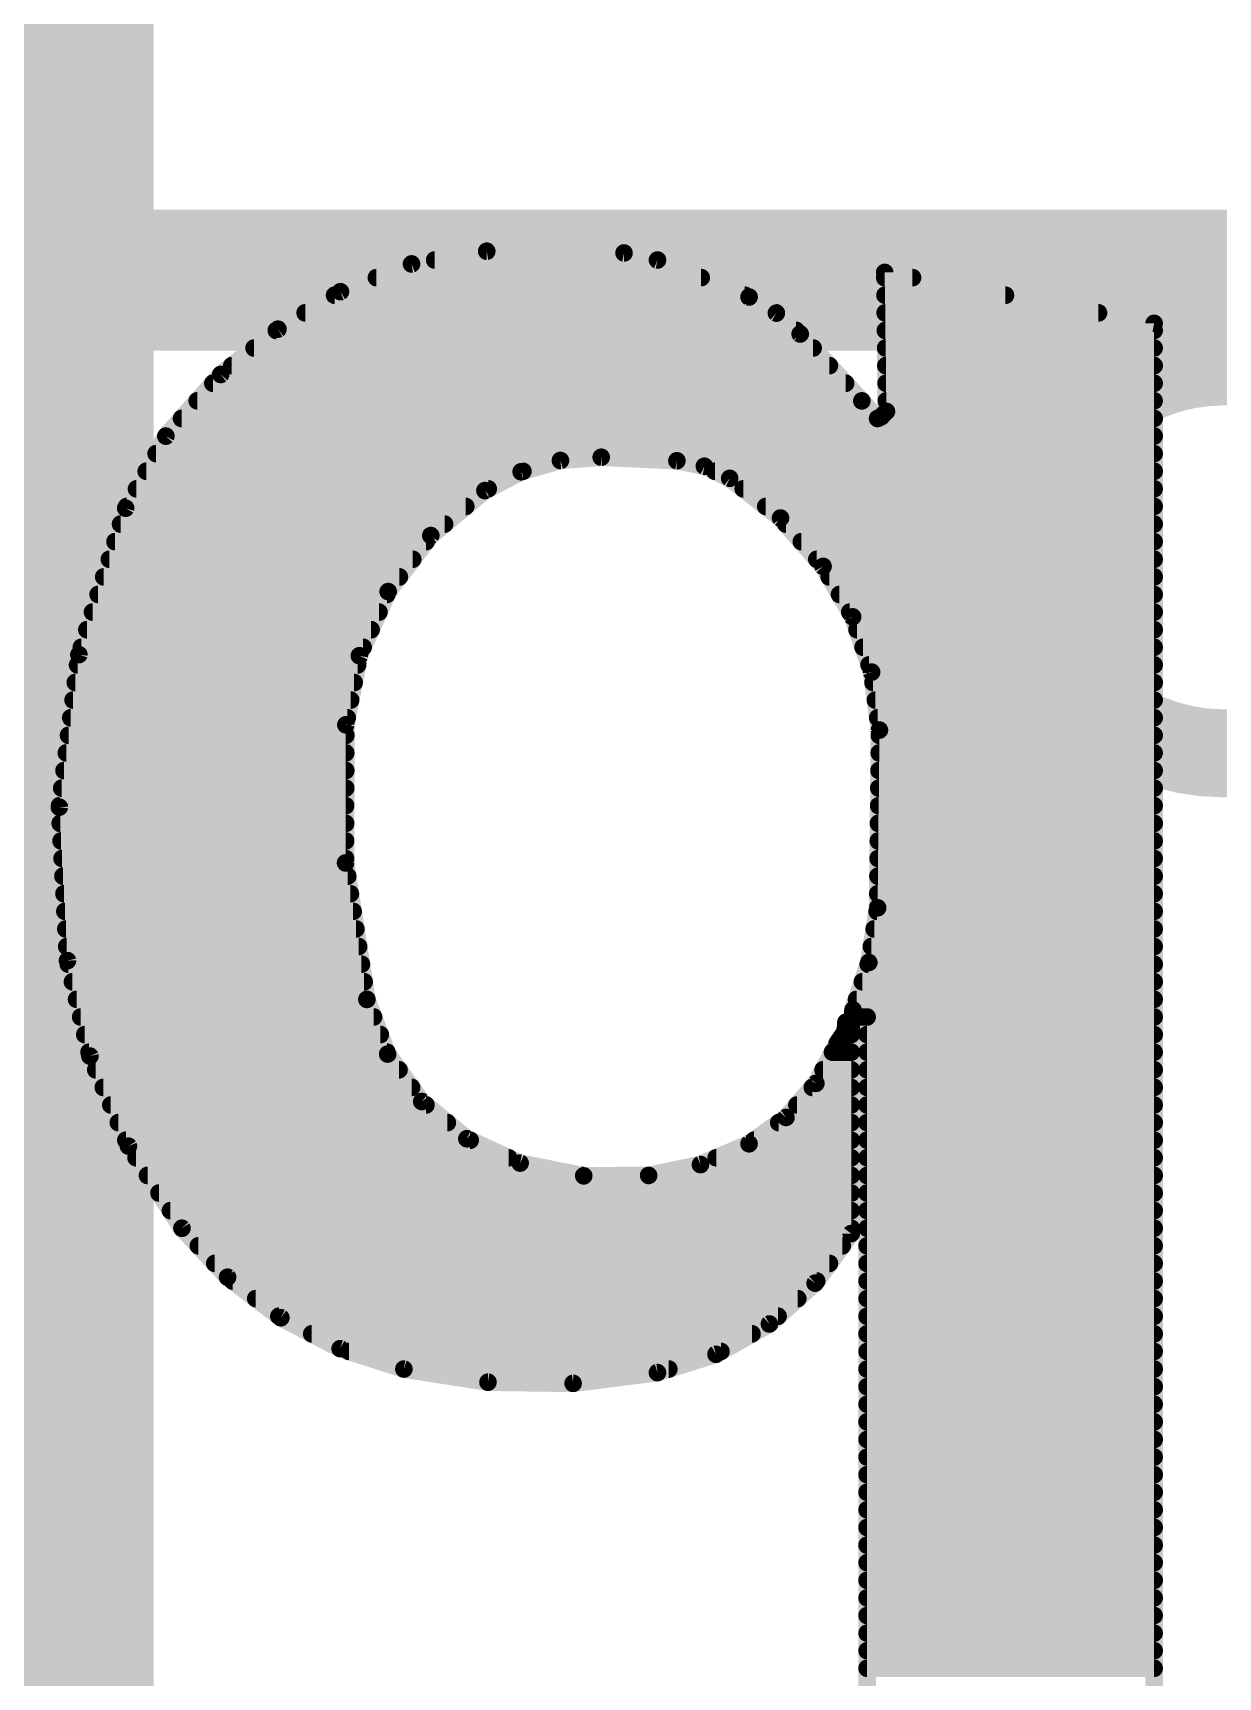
# Model space of a CAD drawing. Extents: x -9 to 98, y -32 to 31.
# Drawn here: x 19.968 to 21.677, y 3.924 to 6.297 of the extents above; entities that cross this region are included whole.
import ezdxf

# ---------------------------------------------------------------- set-up
doc = ezdxf.new("R2010")
doc.units = 0
for name, color, linetype in [('16', 132, 'CONTINUOUS'), ('21', 41, 'CONTINUOUS'), ('22', 40, 'CONTINUOUS'), ('51', 53, 'CONTINUOUS')]:
    doc.layers.add(name, color=color, linetype=linetype)

msp = doc.modelspace()

# ---------------------------------------------------------------- linework, layer by layer
at = {"layer": '16', "const_width": 1.27}
msp.add_lwpolyline([(19.5072, 2.54), (19.5072, 16.3322)], dxfattribs=at)
at = {"layer": '21', "const_width": 0.2032}
msp.add_lwpolyline([(17.935, 5.94), (24.935, 5.94)], dxfattribs=at)
at = {"layer": '22', "const_width": 0.0254}
for points in [[(20.6223, 5.9817), (20.5138, 5.9633)], [(20.5473, 5.969), (20.8686, 5.969)], [(20.8204, 5.9792), (20.6223, 5.9817)], [(20.8686, 5.969), (20.8204, 5.9792)], [(21.0007, 5.9157), (20.8686, 5.969)], [(20.5138, 5.9633), (20.4114, 5.9233)], [(20.4633, 5.9436), (20.9316, 5.9436)], [(21.1963, 5.9512), (21.1988, 5.7506)], [(21.5849, 5.8776), (21.1963, 5.9512)], [(21.1964, 5.9436), (21.2364, 5.9436)], [(20.4114, 5.9233), (20.3212, 5.8692)], [(20.4029, 5.9182), (20.9945, 5.9182)], [(21.04, 5.8924), (21.0007, 5.9157)], [(21.1967, 5.9182), (21.3705, 5.9182)], [(20.3605, 5.8928), (21.0395, 5.8928)], [(21.0744, 5.8623), (21.04, 5.8924)], [(21.197, 5.8928), (21.5046, 5.8928)], [(21.5849, 3.8202), (21.5849, 5.8776)], [(20.3212, 5.8692), (20.2387, 5.8039)], [(20.3189, 5.8674), (21.0686, 5.8674)], [(21.1633, 5.7658), (21.0744, 5.8623)], [(21.1973, 5.8674), (21.5849, 5.8674)], [(20.2868, 5.842), (21.0931, 5.842)], [(21.1977, 5.842), (21.5849, 5.842)], [(20.2387, 5.8039), (20.1596, 5.7149)], [(20.2547, 5.8166), (21.1165, 5.8166)], [(21.198, 5.8166), (21.5849, 5.8166)], [(20.2274, 5.7912), (21.1399, 5.7912)], [(21.1983, 5.7912), (21.5849, 5.7912)], [(20.2048, 5.7658), (21.1633, 5.7658)], [(21.1861, 5.7404), (21.1633, 5.7658)], [(21.1986, 5.7658), (21.5849, 5.7658)], [(20.1822, 5.7404), (21.1861, 5.7404)], [(21.1912, 5.7429), (21.1861, 5.7404)], [(21.1861, 5.7404), (21.5849, 5.7404)], [(21.1988, 5.7506), (21.1912, 5.7429)], [(20.1596, 5.7149), (20.1016, 5.6109)], [(20.1597, 5.715), (21.5849, 5.715)], [(20.1455, 5.6896), (21.5849, 5.6896)], [(20.7287, 5.6798), (20.7874, 5.6845)], [(20.7874, 5.6845), (20.8966, 5.6794)], [(20.1313, 5.6642), (20.6745, 5.6642)], [(20.6197, 5.6363), (20.672, 5.6635)], [(20.672, 5.6635), (20.7287, 5.6798)], [(20.8966, 5.6794), (20.9363, 5.6715)], [(20.9363, 5.6715), (20.9728, 5.654)], [(20.9515, 5.6642), (21.5849, 5.6642)], [(20.1172, 5.6388), (20.6245, 5.6388)], [(20.5416, 5.5714), (20.6197, 5.6363)], [(20.9728, 5.654), (21.046, 5.5968)], [(20.9923, 5.6388), (21.5849, 5.6388)], [(20.1016, 5.6109), (20.0342, 5.3996)], [(20.103, 5.6134), (20.5921, 5.6134)], [(21.0248, 5.6134), (21.5849, 5.6134)], [(20.0943, 5.588), (20.5615, 5.588)], [(21.046, 5.5968), (21.1074, 5.527)], [(21.0538, 5.588), (21.5849, 5.588)], [(20.0862, 5.5626), (20.5349, 5.5626)], [(20.4802, 5.4906), (20.5416, 5.5714)], [(21.0761, 5.5626), (21.5849, 5.5626)], [(20.0781, 5.5372), (20.5156, 5.5372)], [(21.0984, 5.5372), (21.5849, 5.5372)], [(21.1074, 5.527), (21.15, 5.4542)], [(20.07, 5.5118), (20.4963, 5.5118)], [(21.1163, 5.5118), (21.5849, 5.5118)], [(20.0619, 5.4864), (20.4783, 5.4864)], [(20.4386, 5.398), (20.4802, 5.4906)], [(21.1311, 5.4864), (21.5849, 5.4864)], [(20.0538, 5.461), (20.4669, 5.461)], [(21.146, 5.461), (21.5849, 5.461)], [(21.15, 5.4542), (21.1774, 5.3744)], [(20.0457, 5.4356), (20.4555, 5.4356)], [(21.1564, 5.4356), (21.5849, 5.4356)], [(20.0342, 5.3996), (20.0059, 5.1796)], [(20.0376, 5.4102), (20.4441, 5.4102)], [(20.4191, 5.2984), (20.4386, 5.398)], [(21.1651, 5.4102), (21.5849, 5.4102)], [(20.0323, 5.3848), (20.4361, 5.3848)], [(21.1738, 5.3848), (21.5849, 5.3848)], [(21.1774, 5.3744), (21.1887, 5.2908)], [(20.029, 5.3594), (20.4311, 5.3594)], [(21.1795, 5.3594), (21.5849, 5.3594)], [(20.0258, 5.334), (20.4261, 5.334)], [(21.1829, 5.334), (21.5849, 5.334)], [(20.0225, 5.3086), (20.4211, 5.3086)], [(21.1863, 5.3086), (21.5849, 5.3086)], [(20.0192, 5.2832), (20.4191, 5.2832)], [(20.4188, 5.0991), (20.4191, 5.2984)], [(21.1887, 5.2908), (21.1861, 5.0343)], [(21.1886, 5.2832), (21.5849, 5.2832)], [(20.016, 5.2578), (20.419, 5.2578)], [(21.1884, 5.2578), (21.5849, 5.2578)], [(20.0127, 5.2324), (20.419, 5.2324)], [(21.1881, 5.2324), (21.5849, 5.2324)], [(20.0094, 5.207), (20.4189, 5.207)], [(21.1879, 5.207), (21.5849, 5.207)], [(20.0059, 5.1796), (20.0177, 4.9581)], [(20.0062, 5.1816), (20.4189, 5.1816)], [(21.1876, 5.1816), (21.5849, 5.1816)], [(20.0072, 5.1562), (20.4189, 5.1562)], [(21.1873, 5.1562), (21.5849, 5.1562)], [(20.0085, 5.1308), (20.4188, 5.1308)], [(21.1871, 5.1308), (21.5849, 5.1308)], [(20.0099, 5.1054), (20.4188, 5.1054)], [(20.4495, 4.9022), (20.4188, 5.0991)], [(21.1868, 5.1054), (21.5849, 5.1054)], [(20.0112, 5.08), (20.4218, 5.08)], [(21.1866, 5.08), (21.5849, 5.08)], [(20.0126, 5.0546), (20.4257, 5.0546)], [(21.1863, 5.0546), (21.5849, 5.0546)], [(20.0139, 5.0292), (20.4297, 5.0292)], [(21.1861, 5.0343), (21.1734, 4.9555)], [(21.1853, 5.0292), (21.5849, 5.0292)], [(20.0153, 5.0038), (20.4336, 5.0038)], [(21.1812, 5.0038), (21.5849, 5.0038)], [(20.0166, 4.9784), (20.4376, 4.9784)], [(21.1771, 4.9784), (21.5849, 4.9784)], [(20.0177, 4.9581), (20.05, 4.8205)], [(20.0189, 4.953), (20.4416, 4.953)], [(21.1734, 4.9555), (21.1506, 4.887)], [(21.1726, 4.953), (21.5849, 4.953)], [(20.0249, 4.9276), (20.4455, 4.9276)], [(21.1641, 4.9276), (21.5849, 4.9276)], [(20.0308, 4.9022), (20.4495, 4.9022)], [(20.4794, 4.8233), (20.4495, 4.9022)], [(21.1557, 4.9022), (21.5849, 4.9022)], [(20.0368, 4.8768), (20.4591, 4.8768)], [(21.1506, 4.887), (21.1501, 4.8833)], [(21.1501, 4.8833), (21.1515, 4.8798)], [(21.1515, 4.8798), (21.1545, 4.8774)], [(21.1545, 4.8774), (21.1582, 4.8768)], [(21.1582, 4.8768), (21.1709, 4.8768)], [(21.1582, 4.8768), (21.5849, 4.8768)], [(21.1709, 4.8768), (21.1709, 3.4468)], [(20.0427, 4.8514), (20.4688, 4.8514)], [(21.1384, 4.8544), (21.1328, 4.8463)], [(21.1363, 4.8514), (21.148, 4.8514)], [(21.1404, 4.8641), (21.1384, 4.8544)], [(21.148, 4.8616), (21.1404, 4.8692)], [(21.1404, 4.8692), (21.1404, 4.8641)], [(21.148, 4.5644), (21.148, 4.8616)], [(21.1709, 4.8514), (21.5849, 4.8514)], [(21.1277, 4.8387), (21.097, 4.781)], [(21.1328, 4.8463), (21.1277, 4.8387)], [(20.0487, 4.826), (20.4784, 4.826)], [(20.05, 4.8205), (20.1056, 4.6904)], [(20.5286, 4.7548), (20.4794, 4.8233)], [(21.121, 4.826), (21.148, 4.826)], [(21.1709, 4.826), (21.5849, 4.826)], [(20.0585, 4.8006), (20.4958, 4.8006)], [(21.097, 4.781), (21.0539, 4.7318)], [(21.1075, 4.8006), (21.148, 4.8006)], [(21.1709, 4.8006), (21.5849, 4.8006)], [(20.0694, 4.7752), (20.514, 4.7752)], [(21.092, 4.7752), (21.148, 4.7752)], [(21.1709, 4.7752), (21.5849, 4.7752)], [(20.0802, 4.7498), (20.5347, 4.7498)], [(20.5938, 4.7011), (20.5286, 4.7548)], [(21.0697, 4.7498), (21.148, 4.7498)], [(21.1709, 4.7498), (21.5849, 4.7498)], [(20.0911, 4.7244), (20.5655, 4.7244)], [(21.0539, 4.7318), (21.0007, 4.6939)], [(21.0435, 4.7244), (21.148, 4.7244)], [(21.1709, 4.7244), (21.5849, 4.7244)], [(20.1019, 4.699), (20.5984, 4.699)], [(20.1056, 4.6904), (20.1828, 4.572)], [(20.6705, 4.666), (20.5938, 4.7011)], [(21.0007, 4.6939), (20.9306, 4.6639)], [(21.0079, 4.699), (21.148, 4.699)], [(21.1709, 4.699), (21.5849, 4.699)], [(20.1166, 4.6736), (20.6539, 4.6736)], [(20.7623, 4.6476), (20.6705, 4.666)], [(20.9306, 4.6639), (20.8559, 4.6482)], [(20.9533, 4.6736), (21.148, 4.6736)], [(21.1709, 4.6736), (21.5849, 4.6736)], [(20.1331, 4.6482), (20.7593, 4.6482)], [(20.8559, 4.6482), (20.7623, 4.6476)], [(20.8559, 4.6482), (21.148, 4.6482)], [(21.1709, 4.6482), (21.5849, 4.6482)], [(20.1497, 4.6228), (21.148, 4.6228)], [(21.1709, 4.6228), (21.5849, 4.6228)], [(20.1662, 4.5974), (21.148, 4.5974)], [(21.1709, 4.5974), (21.5849, 4.5974)], [(20.1828, 4.572), (20.2486, 4.5013)], [(20.1828, 4.572), (21.148, 4.572)], [(21.1709, 4.572), (21.5849, 4.572)], [(20.2064, 4.5466), (21.1351, 4.5466)], [(21.096, 4.4928), (21.148, 4.5644)], [(21.1709, 4.5466), (21.5849, 4.5466)], [(20.2301, 4.5212), (21.1166, 4.5212)], [(21.1709, 4.5212), (21.5849, 4.5212)], [(20.2486, 4.5013), (20.3254, 4.4429)], [(20.2559, 4.4958), (21.0982, 4.4958)], [(21.1709, 4.4958), (21.5849, 4.4958)], [(21.03, 4.4338), (21.096, 4.4928)], [(20.2892, 4.4704), (21.0709, 4.4704)], [(21.1709, 4.4704), (21.5849, 4.4704)], [(20.3226, 4.445), (21.0425, 4.445)], [(20.3254, 4.4429), (20.411, 4.3983)], [(20.9531, 4.3901), (21.03, 4.4338)], [(21.1709, 4.445), (21.5849, 4.445)], [(20.37, 4.4196), (21.0049, 4.4196)], [(21.1709, 4.4196), (21.5849, 4.4196)], [(20.411, 4.3983), (20.5029, 4.3688)], [(20.4236, 4.3942), (20.9602, 4.3942)], [(20.8686, 4.3637), (20.9531, 4.3901)], [(21.1709, 4.3942), (21.5849, 4.3942)], [(20.5029, 4.3688), (20.6242, 4.3499)], [(20.5029, 4.3688), (20.8849, 4.3688)], [(20.7469, 4.3482), (20.8686, 4.3637)], [(21.1709, 4.3688), (21.5849, 4.3688)], [(20.6242, 4.3499), (20.7469, 4.3482)], [(21.1709, 4.3434), (21.5849, 4.3434)], [(21.1709, 4.318), (21.5849, 4.318)], [(21.1709, 4.2926), (21.5849, 4.2926)], [(21.1709, 4.2672), (21.5849, 4.2672)], [(21.1709, 4.2418), (21.5849, 4.2418)], [(21.1709, 4.2164), (21.5849, 4.2164)], [(21.1709, 4.191), (21.5849, 4.191)], [(21.1709, 4.1656), (21.5849, 4.1656)], [(21.1709, 4.1402), (21.5849, 4.1402)], [(21.1709, 4.1148), (21.5849, 4.1148)], [(21.1709, 4.0894), (21.5849, 4.0894)], [(21.1709, 4.064), (21.5849, 4.064)], [(21.1709, 4.0386), (21.5849, 4.0386)], [(21.1709, 4.0132), (21.5849, 4.0132)], [(21.1709, 3.9878), (21.5849, 3.9878)], [(21.1709, 3.9624), (21.5849, 3.9624)], [(21.1709, 3.937), (21.5849, 3.937)]]:
    msp.add_lwpolyline(points, dxfattribs=at)
at = {"layer": '22', "const_width": 0.0127}
for points in [[(20.5473, 5.9754, 1), (20.5473, 5.9627)], [(20.6224, 5.988, 1), (20.6222, 5.9754)], [(20.6234, 5.9754, 1), (20.6212, 5.988)], [(20.8217, 5.9854, 1), (20.8191, 5.973)], [(20.8203, 5.9729, 1), (20.8205, 5.9855)], [(20.871, 5.9749, 1), (20.8662, 5.9631)], [(20.8673, 5.9628, 1), (20.8699, 5.9752)], [(20.8686, 5.9627, 1), (20.8686, 5.9754)], [(20.4633, 5.95, 1), (20.4633, 5.9372)], [(20.5128, 5.9696, 1), (20.5149, 5.9571)], [(20.5162, 5.9574, 1), (20.5115, 5.9693)], [(20.9316, 5.9372, 1), (20.9316, 5.95)], [(21.2026, 5.9513, 1), (21.19, 5.9511)], [(21.1975, 5.9574, 1), (21.1951, 5.945)], [(21.1964, 5.95, 1), (21.1964, 5.9372)], [(21.2364, 5.9372, 1), (21.2364, 5.95)], [(20.4091, 5.9292, 1), (20.4137, 5.9174)], [(20.4147, 5.9179, 1), (20.4081, 5.9287)], [(20.4029, 5.9246, 1), (20.4029, 5.9119)], [(21.0039, 5.9212, 1), (20.9975, 5.9102)], [(20.9945, 5.9119, 1), (20.9945, 5.9246)], [(20.9983, 5.9098, 1), (21.0031, 5.9216)], [(21.1967, 5.9246, 1), (21.1967, 5.9119)], [(21.3705, 5.9119, 1), (21.3705, 5.9246)], [(20.3605, 5.8992, 1), (20.3605, 5.8864)], [(21.0442, 5.8972, 1), (21.0359, 5.8877)], [(21.0368, 5.887, 1), (21.0433, 5.8979)], [(21.0395, 5.8864, 1), (21.0395, 5.8992)], [(21.197, 5.8992, 1), (21.197, 5.8864)], [(21.5046, 5.8864, 1), (21.5046, 5.8992)], [(21.5913, 5.8776, 1), (21.5785, 5.8776)], [(21.5837, 5.8714, 1), (21.5861, 5.8838)], [(20.3189, 5.8738, 1), (20.3189, 5.861)], [(20.3179, 5.8747, 1), (20.3244, 5.8638)], [(20.3251, 5.8642, 1), (20.3172, 5.8742)], [(21.0791, 5.8666, 1), (21.0697, 5.858)], [(21.0686, 5.861, 1), (21.0686, 5.8738)], [(21.0702, 5.8575, 1), (21.0786, 5.8671)], [(21.1973, 5.8738, 1), (21.1973, 5.861)], [(21.5849, 5.861, 1), (21.5849, 5.8738)], [(20.2868, 5.8484, 1), (20.2868, 5.8357)], [(21.0931, 5.8357, 1), (21.0931, 5.8484)], [(21.1977, 5.8484, 1), (21.1977, 5.8357)], [(21.5849, 5.8357, 1), (21.5849, 5.8484)], [(20.2348, 5.8089, 1), (20.2426, 5.7989)], [(20.2434, 5.7997, 1), (20.234, 5.8081)], [(20.2547, 5.823, 1), (20.2547, 5.8102)], [(21.1165, 5.8102, 1), (21.1165, 5.823)], [(21.198, 5.823, 1), (21.198, 5.8102)], [(21.5849, 5.8102, 1), (21.5849, 5.823)], [(20.2274, 5.7976, 1), (20.2274, 5.7848)], [(21.1399, 5.7848, 1), (21.1399, 5.7976)], [(21.1983, 5.7976, 1), (21.1983, 5.7848)], [(21.5849, 5.7848, 1), (21.5849, 5.7976)], [(20.2048, 5.7722, 1), (20.2048, 5.7595)], [(21.168, 5.77, 1), (21.1586, 5.7616)], [(21.1586, 5.7615, 1), (21.168, 5.7701)], [(21.1633, 5.7595, 1), (21.1633, 5.7722)], [(21.1986, 5.7722, 1), (21.1986, 5.7595)], [(21.5849, 5.7595, 1), (21.5849, 5.7722)], [(20.1822, 5.7468, 1), (20.1822, 5.734)], [(21.1861, 5.7468, 1), (21.1861, 5.734)], [(21.1833, 5.7461, 1), (21.1889, 5.7347)], [(21.1814, 5.7362, 1), (21.1908, 5.7446)], [(21.1867, 5.7474, 1), (21.1957, 5.7384)], [(21.1861, 5.734, 1), (21.1861, 5.7468)], [(21.194, 5.7372, 1), (21.1884, 5.7486)], [(21.1925, 5.7505, 1), (21.2051, 5.7507)], [(21.2033, 5.7461, 1), (21.1943, 5.7551)], [(21.5849, 5.734, 1), (21.5849, 5.7468)], [(20.1548, 5.7191, 1), (20.1643, 5.7107)], [(20.1597, 5.7214, 1), (20.1597, 5.7086)], [(20.1651, 5.7118, 1), (20.154, 5.718)], [(21.5849, 5.7086, 1), (21.5849, 5.7214)], [(20.1455, 5.696, 1), (20.1455, 5.6833)], [(20.7877, 5.6908, 1), (20.7871, 5.6782)], [(20.7879, 5.6782, 1), (20.7869, 5.6908)], [(21.5849, 5.6833, 1), (21.5849, 5.696)], [(20.1313, 5.6706, 1), (20.1313, 5.6578)], [(20.6702, 5.6696, 1), (20.6738, 5.6574)], [(20.6749, 5.6578, 1), (20.6691, 5.6691)], [(20.6745, 5.6578, 1), (20.6745, 5.6706)], [(20.7281, 5.6861, 1), (20.7292, 5.6734)], [(20.7304, 5.6737, 1), (20.7269, 5.6859)], [(20.8978, 5.6856, 1), (20.8954, 5.6732)], [(20.8963, 5.6731, 1), (20.8969, 5.6857)], [(20.939, 5.6772, 1), (20.9335, 5.6657)], [(20.935, 5.6652, 1), (20.9375, 5.6777)], [(20.9515, 5.6706, 1), (20.9515, 5.6578)], [(21.5849, 5.6578, 1), (21.5849, 5.6706)], [(20.1172, 5.6452, 1), (20.1172, 5.6325)], [(20.6168, 5.6419, 1), (20.6226, 5.6307)], [(20.6238, 5.6314, 1), (20.6156, 5.6412)], [(20.6245, 5.6325, 1), (20.6245, 5.6452)], [(20.9767, 5.659, 1), (20.9689, 5.649)], [(20.9701, 5.6483, 1), (20.9755, 5.6597)], [(20.9923, 5.6452, 1), (20.9923, 5.6325)], [(21.5849, 5.6325, 1), (21.5849, 5.6452)], [(20.1076, 5.609, 1), (20.0956, 5.6128)], [(20.103, 5.6198, 1), (20.103, 5.6071)], [(20.5921, 5.6071, 1), (20.5921, 5.6198)], [(21.0248, 5.6198, 1), (21.0248, 5.6071)], [(21.5849, 5.6071, 1), (21.5849, 5.6198)], [(20.0943, 5.5944, 1), (20.0943, 5.5816)], [(20.0961, 5.614, 1), (20.1071, 5.6078)], [(20.5615, 5.5816, 1), (20.5615, 5.5944)], [(21.0508, 5.601, 1), (21.0413, 5.5926)], [(21.0421, 5.5918, 1), (21.05, 5.6018)], [(21.0538, 5.5944, 1), (21.0538, 5.5816)], [(21.5849, 5.5816, 1), (21.5849, 5.5944)], [(20.0862, 5.569, 1), (20.0862, 5.5563)], [(20.5349, 5.5563, 1), (20.5349, 5.569)], [(20.5376, 5.5763, 1), (20.5457, 5.5666)], [(20.5467, 5.5676, 1), (20.5366, 5.5753)], [(21.0761, 5.569, 1), (21.0761, 5.5563)], [(21.5849, 5.5563, 1), (21.5849, 5.569)], [(20.0781, 5.5436, 1), (20.0781, 5.5309)], [(20.5156, 5.5309, 1), (20.5156, 5.5436)], [(21.0984, 5.5436, 1), (21.0984, 5.5309)], [(21.1129, 5.5302, 1), (21.1019, 5.5238)], [(21.1026, 5.5228, 1), (21.1122, 5.5312)], [(21.5849, 5.5309, 1), (21.5849, 5.5436)], [(20.07, 5.5182, 1), (20.07, 5.5054)], [(20.4963, 5.5054, 1), (20.4963, 5.5182)], [(21.1163, 5.5182, 1), (21.1163, 5.5054)], [(21.5849, 5.5054, 1), (21.5849, 5.5182)], [(20.0619, 5.4928, 1), (20.0619, 5.4801)], [(20.4751, 5.4945, 1), (20.4853, 5.4868)], [(20.486, 5.488, 1), (20.4744, 5.4932)], [(20.4783, 5.4801, 1), (20.4783, 5.4928)], [(21.1311, 5.4928, 1), (21.1311, 5.4801)], [(21.5849, 5.4801, 1), (21.5849, 5.4928)], [(20.0538, 5.4674, 1), (20.0538, 5.4546)], [(20.4669, 5.4546, 1), (20.4669, 5.4674)], [(21.146, 5.4674, 1), (21.146, 5.4546)], [(21.156, 5.4562, 1), (21.144, 5.4521)], [(21.1445, 5.451, 1), (21.1555, 5.4574)], [(21.5849, 5.4546, 1), (21.5849, 5.4674)], [(20.0457, 5.442, 1), (20.0457, 5.4292)], [(20.4555, 5.4292, 1), (20.4555, 5.442)], [(21.1564, 5.442, 1), (21.1564, 5.4292)], [(21.5849, 5.4292, 1), (21.5849, 5.442)], [(20.0405, 5.3988, 1), (20.0279, 5.4004)], [(20.0376, 5.4166, 1), (20.0376, 5.4039)], [(20.4449, 5.3968, 1), (20.4324, 5.3992)], [(20.4441, 5.4039, 1), (20.4441, 5.4166)], [(21.1651, 5.4166, 1), (21.1651, 5.4039)], [(21.5849, 5.4039, 1), (21.5849, 5.4166)], [(20.0323, 5.3912, 1), (20.0323, 5.3784)], [(20.0281, 5.4015, 1), (20.0402, 5.3977)], [(20.4329, 5.4006, 1), (20.4444, 5.3954)], [(20.4361, 5.3784, 1), (20.4361, 5.3912)], [(21.1738, 5.3912, 1), (21.1738, 5.3784)], [(21.1837, 5.3753, 1), (21.1711, 5.3736)], [(21.5849, 5.3784, 1), (21.5849, 5.3912)], [(20.029, 5.3658, 1), (20.029, 5.353)], [(20.4311, 5.353, 1), (20.4311, 5.3658)], [(21.1714, 5.3723, 1), (21.1834, 5.3765)], [(21.1795, 5.3658, 1), (21.1795, 5.353)], [(21.5849, 5.353, 1), (21.5849, 5.3658)], [(20.0258, 5.3404, 1), (20.0258, 5.3277)], [(20.4261, 5.3277, 1), (20.4261, 5.3404)], [(21.1829, 5.3404, 1), (21.1829, 5.3277)], [(21.5849, 5.3277, 1), (21.5849, 5.3404)], [(20.0225, 5.315, 1), (20.0225, 5.3022)], [(20.4211, 5.3022, 1), (20.4211, 5.315)], [(21.1863, 5.315, 1), (21.1863, 5.3022)], [(21.5849, 5.3022, 1), (21.5849, 5.315)], [(20.0192, 5.2896, 1), (20.0192, 5.2768)], [(20.4254, 5.2984, 1), (20.4128, 5.2984)], [(20.4129, 5.2996, 1), (20.4253, 5.2972)], [(20.4191, 5.2768, 1), (20.4191, 5.2896)], [(21.1886, 5.2896, 1), (21.1886, 5.2768)], [(21.195, 5.2907, 1), (21.1824, 5.2909)], [(21.1824, 5.29, 1), (21.195, 5.2916)], [(21.5849, 5.2768, 1), (21.5849, 5.2896)], [(20.016, 5.2642, 1), (20.016, 5.2515)], [(20.419, 5.2515, 1), (20.419, 5.2642)], [(21.1884, 5.2642, 1), (21.1884, 5.2515)], [(21.5849, 5.2515, 1), (21.5849, 5.2642)], [(20.0127, 5.2388, 1), (20.0127, 5.226)], [(20.419, 5.226, 1), (20.419, 5.2388)], [(21.1881, 5.2388, 1), (21.1881, 5.226)], [(21.5849, 5.226, 1), (21.5849, 5.2388)], [(20.0094, 5.2134, 1), (20.0094, 5.2006)], [(20.4189, 5.2006, 1), (20.4189, 5.2134)], [(21.1879, 5.2134, 1), (21.1879, 5.2006)], [(21.5849, 5.2006, 1), (21.5849, 5.2134)], [(20.0123, 5.1799, 1), (19.9996, 5.1793)], [(19.9996, 5.1804, 1), (20.0122, 5.1788)], [(20.0062, 5.188, 1), (20.0062, 5.1753)], [(20.4189, 5.1753, 1), (20.4189, 5.188)], [(21.1876, 5.188, 1), (21.1876, 5.1753)], [(21.5849, 5.1753, 1), (21.5849, 5.188)], [(20.0072, 5.1626, 1), (20.0072, 5.1498)], [(20.4189, 5.1498, 1), (20.4189, 5.1626)], [(21.1873, 5.1626, 1), (21.1873, 5.1498)], [(21.5849, 5.1498, 1), (21.5849, 5.1626)], [(20.0085, 5.1372, 1), (20.0085, 5.1244)], [(20.4188, 5.1244, 1), (20.4188, 5.1372)], [(21.1871, 5.1372, 1), (21.1871, 5.1244)], [(21.5849, 5.1244, 1), (21.5849, 5.1372)], [(20.0099, 5.1118, 1), (20.0099, 5.0991)], [(20.425, 5.1001, 1), (20.4125, 5.0981)], [(20.4124, 5.0991, 1), (20.4251, 5.0991)], [(20.4188, 5.0991, 1), (20.4188, 5.1118)], [(21.1868, 5.1118, 1), (21.1868, 5.0991)], [(21.5849, 5.0991, 1), (21.5849, 5.1118)], [(20.0112, 5.0864, 1), (20.0112, 5.0736)], [(20.4218, 5.0736, 1), (20.4218, 5.0864)], [(21.1866, 5.0864, 1), (21.1866, 5.0736)], [(21.5849, 5.0736, 1), (21.5849, 5.0864)], [(20.0126, 5.061, 1), (20.0126, 5.0483)], [(20.4257, 5.0483, 1), (20.4257, 5.061)], [(21.1863, 5.061, 1), (21.1863, 5.0483)], [(21.5849, 5.0483, 1), (21.5849, 5.061)], [(20.0139, 5.0356, 1), (20.0139, 5.0229)], [(20.4297, 5.0229, 1), (20.4297, 5.0356)], [(21.1853, 5.0356, 1), (21.1853, 5.0229)], [(21.1924, 5.0333, 1), (21.1798, 5.0353)], [(21.1798, 5.0344, 1), (21.1924, 5.0342)], [(21.5849, 5.0229, 1), (21.5849, 5.0356)], [(20.0153, 5.0102, 1), (20.0153, 4.9974)], [(20.4336, 4.9974, 1), (20.4336, 5.0102)], [(21.1812, 5.0102, 1), (21.1812, 4.9974)], [(21.5849, 4.9974, 1), (21.5849, 5.0102)], [(20.0166, 4.9848, 1), (20.0166, 4.9721)], [(20.4376, 4.9721, 1), (20.4376, 4.9848)], [(21.1771, 4.9848, 1), (21.1771, 4.9721)], [(21.5849, 4.9721, 1), (21.5849, 4.9848)], [(20.0239, 4.9596, 1), (20.0115, 4.9566)], [(20.0114, 4.9578, 1), (20.024, 4.9584)], [(20.0189, 4.9594, 1), (20.0189, 4.9466)], [(20.4416, 4.9466, 1), (20.4416, 4.9594)], [(21.1726, 4.9594, 1), (21.1726, 4.9466)], [(21.1671, 4.9565, 1), (21.1797, 4.9545)], [(21.1794, 4.9535, 1), (21.1674, 4.9575)], [(21.5849, 4.9466, 1), (21.5849, 4.9594)], [(20.0249, 4.934, 1), (20.0249, 4.9212)], [(20.4455, 4.9212, 1), (20.4455, 4.934)], [(21.1641, 4.934, 1), (21.1641, 4.9212)], [(21.5849, 4.9212, 1), (21.5849, 4.934)], [(20.0308, 4.9086, 1), (20.0308, 4.8959)], [(20.4554, 4.9045, 1), (20.4436, 4.8999)], [(20.4495, 4.8959, 1), (20.4495, 4.9086)], [(21.1557, 4.9086, 1), (21.1557, 4.8959)], [(21.5849, 4.8959, 1), (21.5849, 4.9086)], [(20.0368, 4.8832, 1), (20.0368, 4.8704)], [(20.4432, 4.9012, 1), (20.4558, 4.9032)], [(20.4591, 4.8704, 1), (20.4591, 4.8832)], [(21.156, 4.8856, 1), (21.1442, 4.8809)], [(21.1438, 4.8841, 1), (21.1564, 4.8824)], [(21.1446, 4.889, 1), (21.1566, 4.885)], [(21.1569, 4.8862, 1), (21.1443, 4.8878)], [(21.1555, 4.8847, 1), (21.1476, 4.8748)], [(21.1456, 4.8774, 1), (21.1574, 4.8821)], [(21.1555, 4.8837, 1), (21.1535, 4.8711)], [(21.1505, 4.8724, 1), (21.1584, 4.8824)], [(21.1582, 4.8832, 1), (21.1582, 4.8704)], [(21.1582, 4.8832, 1), (21.1582, 4.8704)], [(21.1572, 4.8705, 1), (21.1592, 4.8831)], [(21.1773, 4.8768, 1), (21.1645, 4.8768)], [(21.1709, 4.8704, 1), (21.1709, 4.8832)], [(21.5849, 4.8704, 1), (21.5849, 4.8832)], [(20.0427, 4.8578, 1), (20.0427, 4.845)], [(20.4688, 4.845, 1), (20.4688, 4.8578)], [(21.1363, 4.8578, 1), (21.1363, 4.845)], [(21.1436, 4.8508, 1), (21.1332, 4.858)], [(21.1468, 4.8692, 1), (21.134, 4.8692)], [(21.134, 4.8641, 1), (21.1468, 4.8641)], [(21.1449, 4.8737, 1), (21.1359, 4.8647)], [(21.1466, 4.8628, 1), (21.1342, 4.8654)], [(21.1544, 4.8616, 1), (21.1416, 4.8616)], [(21.1435, 4.8571, 1), (21.1525, 4.8661)], [(21.148, 4.845, 1), (21.148, 4.8578)], [(21.1709, 4.8578, 1), (21.1709, 4.845)], [(21.5849, 4.845, 1), (21.5849, 4.8578)], [(21.1224, 4.8422, 1), (21.133, 4.8352)], [(21.1333, 4.8357, 1), (21.1221, 4.8417)], [(21.1276, 4.8499, 1), (21.138, 4.8427)], [(21.1381, 4.8428, 1), (21.1275, 4.8498)], [(21.1322, 4.8557, 1), (21.1446, 4.8532)], [(20.0487, 4.8324, 1), (20.0487, 4.8197)], [(20.0558, 4.8229, 1), (20.0442, 4.818)], [(20.0438, 4.819, 1), (20.0562, 4.8219)], [(20.4846, 4.827, 1), (20.4743, 4.8196)], [(20.4735, 4.8211, 1), (20.4854, 4.8256)], [(20.4784, 4.8197, 1), (20.4784, 4.8324)], [(21.121, 4.8324, 1), (21.121, 4.8197)], [(21.148, 4.8197, 1), (21.148, 4.8324)], [(21.1709, 4.8324, 1), (21.1709, 4.8197)], [(21.5849, 4.8197, 1), (21.5849, 4.8324)], [(20.0585, 4.807, 1), (20.0585, 4.7942)], [(20.4958, 4.7942, 1), (20.4958, 4.807)], [(21.1018, 4.7768, 1), (21.0923, 4.7852)], [(21.1075, 4.807, 1), (21.1075, 4.7942)], [(21.148, 4.7942, 1), (21.148, 4.807)], [(21.1709, 4.807, 1), (21.1709, 4.7942)], [(21.5849, 4.7942, 1), (21.5849, 4.807)], [(20.0694, 4.7816, 1), (20.0694, 4.7688)], [(20.514, 4.7688, 1), (20.514, 4.7816)], [(21.092, 4.7816, 1), (21.092, 4.7688)], [(21.0914, 4.784, 1), (21.1026, 4.778)], [(21.148, 4.7688, 1), (21.148, 4.7816)], [(21.1709, 4.7816, 1), (21.1709, 4.7688)], [(21.5849, 4.7688, 1), (21.5849, 4.7816)], [(20.0802, 4.7562, 1), (20.0802, 4.7435)], [(20.5327, 4.7597, 1), (20.5246, 4.7499)], [(20.5235, 4.7511, 1), (20.5338, 4.7585)], [(20.5347, 4.7435, 1), (20.5347, 4.7562)], [(21.0697, 4.7562, 1), (21.0697, 4.7435)], [(21.148, 4.7435, 1), (21.148, 4.7562)], [(21.1709, 4.7562, 1), (21.1709, 4.7435)], [(21.5849, 4.7435, 1), (21.5849, 4.7562)], [(20.0911, 4.7308, 1), (20.0911, 4.718)], [(20.5655, 4.718, 1), (20.5655, 4.7308)], [(21.0435, 4.7308, 1), (21.0435, 4.718)], [(21.0492, 4.736, 1), (21.0587, 4.7277)], [(21.0576, 4.7267, 1), (21.0502, 4.737)], [(21.148, 4.718, 1), (21.148, 4.7308)], [(21.1709, 4.7308, 1), (21.1709, 4.718)], [(21.5849, 4.718, 1), (21.5849, 4.7308)], [(20.1019, 4.7054, 1), (20.1019, 4.6926)], [(20.1109, 4.6939, 1), (20.1003, 4.687)], [(20.0998, 4.688, 1), (20.1114, 4.6929)], [(20.5964, 4.7069, 1), (20.5911, 4.6953)], [(20.5897, 4.6962, 1), (20.5978, 4.706)], [(20.5984, 4.6926, 1), (20.5984, 4.7054)], [(20.997, 4.6991, 1), (21.0044, 4.6887)], [(21.0032, 4.6881, 1), (20.9982, 4.6997)], [(21.0079, 4.7054, 1), (21.0079, 4.6926)], [(21.148, 4.6926, 1), (21.148, 4.7054)], [(21.1709, 4.7054, 1), (21.1709, 4.6926)], [(21.5849, 4.6926, 1), (21.5849, 4.7054)], [(20.1166, 4.68, 1), (20.1166, 4.6673)], [(20.6539, 4.6673, 1), (20.6539, 4.68)], [(20.6717, 4.6722, 1), (20.6693, 4.6598)], [(20.6679, 4.6602, 1), (20.6731, 4.6718)], [(20.9281, 4.6697, 1), (20.9331, 4.658)], [(20.9319, 4.6577, 1), (20.9293, 4.6701)], [(20.9533, 4.68, 1), (20.9533, 4.6673)], [(21.148, 4.6673, 1), (21.148, 4.68)], [(21.1709, 4.68, 1), (21.1709, 4.6673)], [(21.5849, 4.6673, 1), (21.5849, 4.68)], [(20.1331, 4.6546, 1), (20.1331, 4.6418)], [(20.7622, 4.654, 1), (20.7623, 4.6413)], [(20.7593, 4.6418, 1), (20.7593, 4.6546)], [(20.761, 4.6414, 1), (20.7635, 4.6538)], [(20.8559, 4.6546, 1), (20.8559, 4.6418)], [(20.8546, 4.6544, 1), (20.8572, 4.642)], [(20.8559, 4.6419, 1), (20.8559, 4.6545)], [(21.148, 4.6418, 1), (21.148, 4.6546)], [(21.1709, 4.6546, 1), (21.1709, 4.6418)], [(21.5849, 4.6418, 1), (21.5849, 4.6546)], [(20.1497, 4.6292, 1), (20.1497, 4.6164)], [(21.148, 4.6164, 1), (21.148, 4.6292)], [(21.1709, 4.6292, 1), (21.1709, 4.6164)], [(21.5849, 4.6164, 1), (21.5849, 4.6292)], [(20.1662, 4.6038, 1), (20.1662, 4.5911)], [(21.148, 4.5911, 1), (21.148, 4.6038)], [(21.1709, 4.6038, 1), (21.1709, 4.5911)], [(21.5849, 4.5911, 1), (21.5849, 4.6038)], [(20.1828, 4.5784, 1), (20.1828, 4.5656)], [(20.1874, 4.5763, 1), (20.1782, 4.5677)], [(20.1775, 4.5685, 1), (20.1881, 4.5755)], [(21.148, 4.5656, 1), (21.148, 4.5784)], [(21.1709, 4.5784, 1), (21.1709, 4.5656)], [(21.5849, 4.5656, 1), (21.5849, 4.5784)], [(20.2064, 4.553, 1), (20.2064, 4.5403)], [(21.1351, 4.5403, 1), (21.1351, 4.553)], [(21.1416, 4.5644, 1), (21.1544, 4.5644)], [(21.1531, 4.5607, 1), (21.1429, 4.5681)], [(21.1709, 4.553, 1), (21.1709, 4.5403)], [(21.5849, 4.5403, 1), (21.5849, 4.553)], [(20.2301, 4.5276, 1), (20.2301, 4.5149)], [(21.1166, 4.5149, 1), (21.1166, 4.5276)], [(21.1709, 4.5276, 1), (21.1709, 4.5149)], [(21.5849, 4.5149, 1), (21.5849, 4.5276)], [(20.2524, 4.5064, 1), (20.2447, 4.4963)], [(20.2439, 4.497, 1), (20.2532, 4.5057)], [(20.2559, 4.5022, 1), (20.2559, 4.4894)], [(21.0982, 4.4894, 1), (21.0982, 4.5022)], [(21.1709, 4.5022, 1), (21.1709, 4.4894)], [(21.5849, 4.4894, 1), (21.5849, 4.5022)], [(21.0908, 4.4965, 1), (21.1011, 4.4891)], [(21.1002, 4.4881, 1), (21.0917, 4.4975)], [(20.2892, 4.4768, 1), (20.2892, 4.4641)], [(21.0709, 4.4641, 1), (21.0709, 4.4768)], [(21.1709, 4.4768, 1), (21.1709, 4.4641)], [(21.5849, 4.4641, 1), (21.5849, 4.4768)], [(20.3226, 4.4514, 1), (20.3226, 4.4386)], [(20.3283, 4.4485, 1), (20.3224, 4.4372)], [(20.3215, 4.4378, 1), (20.3292, 4.4479)], [(21.0258, 4.4386, 1), (21.0342, 4.4291)], [(21.0331, 4.4283, 1), (21.0269, 4.4394)], [(21.0425, 4.4386, 1), (21.0425, 4.4514)], [(21.1709, 4.4514, 1), (21.1709, 4.4386)], [(21.5849, 4.4386, 1), (21.5849, 4.4514)], [(20.37, 4.426, 1), (20.37, 4.4132)], [(21.0049, 4.4132, 1), (21.0049, 4.426)], [(21.1709, 4.426, 1), (21.1709, 4.4132)], [(21.5849, 4.4132, 1), (21.5849, 4.426)], [(20.4129, 4.4043, 1), (20.409, 4.3922)], [(20.408, 4.3926, 1), (20.4139, 4.4039)], [(20.4236, 4.4006, 1), (20.4236, 4.3879)], [(20.9499, 4.3957, 1), (20.9562, 4.3846)], [(20.9549, 4.3841, 1), (20.9512, 4.3962)], [(20.9602, 4.3879, 1), (20.9602, 4.4006)], [(21.1709, 4.4006, 1), (21.1709, 4.3879)], [(21.5849, 4.3879, 1), (21.5849, 4.4006)], [(20.5029, 4.3752, 1), (20.5029, 4.3624)], [(20.5039, 4.3751, 1), (20.5019, 4.3625)], [(20.501, 4.3628, 1), (20.5048, 4.3748)], [(20.8667, 4.3698, 1), (20.8705, 4.3576)], [(20.8694, 4.3574, 1), (20.8678, 4.37)], [(20.8849, 4.3624, 1), (20.8849, 4.3752)], [(21.1709, 4.3752, 1), (21.1709, 4.3624)], [(21.5849, 4.3624, 1), (21.5849, 4.3752)], [(20.6242, 4.3562, 1), (20.6241, 4.3435)], [(20.6232, 4.3436, 1), (20.6251, 4.3562)], [(20.7461, 4.3545, 1), (20.7477, 4.3419)], [(20.7468, 4.3418, 1), (20.747, 4.3545)], [(21.1709, 4.3498, 1), (21.1709, 4.337)], [(21.5849, 4.337, 1), (21.5849, 4.3498)], [(21.1709, 4.3244, 1), (21.1709, 4.3117)], [(21.5849, 4.3117, 1), (21.5849, 4.3244)], [(21.1709, 4.299, 1), (21.1709, 4.2862)], [(21.5849, 4.2862, 1), (21.5849, 4.299)], [(21.1709, 4.2736, 1), (21.1709, 4.2608)], [(21.5849, 4.2608, 1), (21.5849, 4.2736)], [(21.1709, 4.2482, 1), (21.1709, 4.2355)], [(21.5849, 4.2355, 1), (21.5849, 4.2482)], [(21.1709, 4.2228, 1), (21.1709, 4.21)], [(21.5849, 4.21, 1), (21.5849, 4.2228)], [(21.1709, 4.1974, 1), (21.1709, 4.1846)], [(21.5849, 4.1846, 1), (21.5849, 4.1974)], [(21.1709, 4.172, 1), (21.1709, 4.1593)], [(21.5849, 4.1593, 1), (21.5849, 4.172)], [(21.1709, 4.1466, 1), (21.1709, 4.1338)], [(21.5849, 4.1338, 1), (21.5849, 4.1466)], [(21.1709, 4.1212, 1), (21.1709, 4.1084)], [(21.5849, 4.1084, 1), (21.5849, 4.1212)], [(21.1709, 4.0958, 1), (21.1709, 4.0831)], [(21.5849, 4.0831, 1), (21.5849, 4.0958)], [(21.1709, 4.0704, 1), (21.1709, 4.0576)], [(21.5849, 4.0576, 1), (21.5849, 4.0704)], [(21.1709, 4.045, 1), (21.1709, 4.0323)], [(21.5849, 4.0323, 1), (21.5849, 4.045)], [(21.1709, 4.0196, 1), (21.1709, 4.0069)], [(21.5849, 4.0069, 1), (21.5849, 4.0196)], [(21.1709, 3.9941, 1), (21.1709, 3.9815)], [(21.5849, 3.9815, 1), (21.5849, 3.9941)], [(21.1709, 3.9688, 1), (21.1709, 3.9561)], [(21.5849, 3.9561, 1), (21.5849, 3.9688)], [(21.1709, 3.9434, 1), (21.1709, 3.9307)], [(21.5849, 3.9307, 1), (21.5849, 3.9434)]]:
    msp.add_lwpolyline(points, format="xyb", dxfattribs=at)
at = {"layer": '51', "const_width": 0.127}
msp.add_lwpolyline([(21.685, 5.2572, 1), (21.685, 5.8228, 1), (21.685, 5.2572)], format="xyb", dxfattribs=at)

doc.saveas('drawing.dxf')
